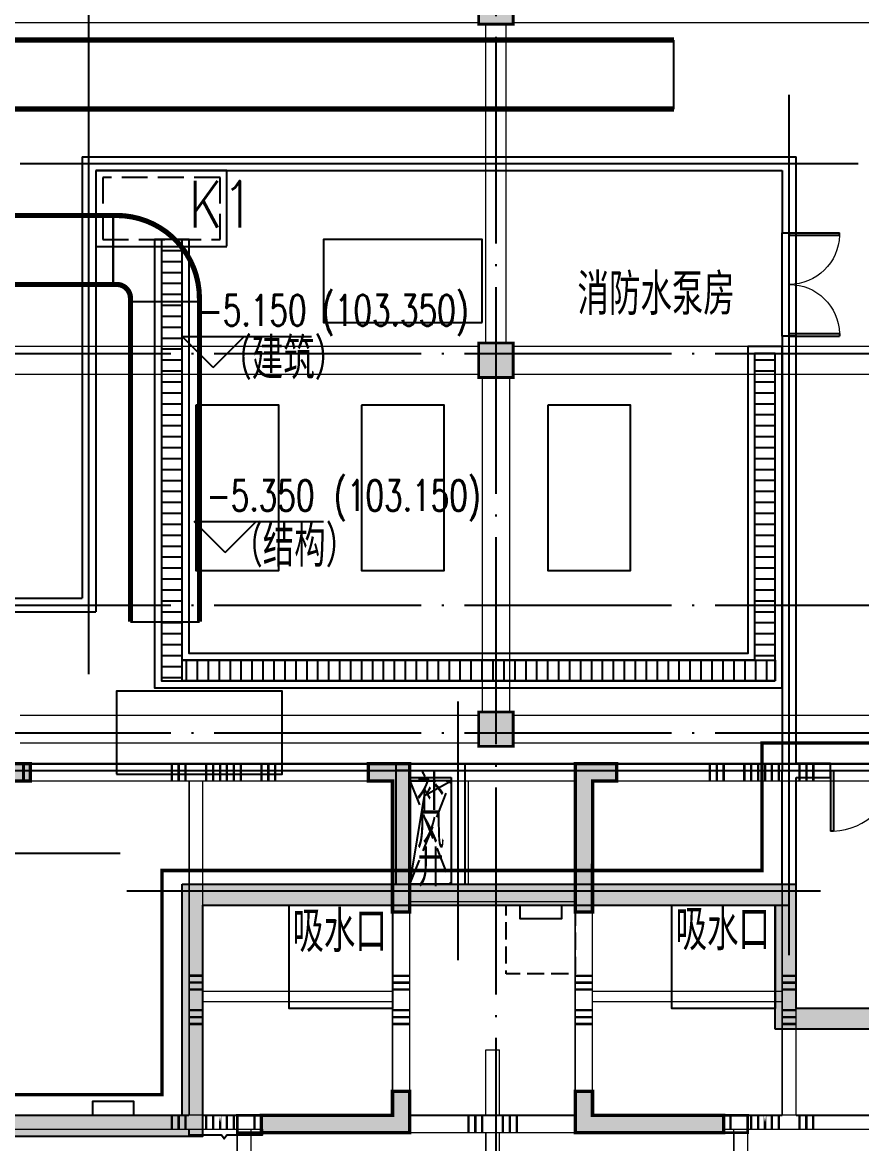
# Model space of a CAD drawing. Extents: x 290727 to 13733020, y 1731457 to 3643100.
# Drawn here: x 601347 to 613512, y 2146870 to 2163130 of the extents above; entities that cross this region are included whole.
import ezdxf

# ---------------------------------------------------------------- set-up
doc = ezdxf.new("R2010")
doc.units = 0
doc.header["$LTSCALE"] = 10
for name, pattern in [('DASH', [0.35, 0.25, -0.1]), ('DASHED', [0.75, 0.5, -0.25]), ('DOTE', [2.42, 2, -0.2, 0.02, -0.2])]:
    doc.linetypes.add(name, pattern=pattern)
doc.layers.get('0').update_dxf_attribs({"linetype": 'CONTINUOUS'})
for name, color, linetype in [('AXIS', 3, 'CONTINUOUS'), ('BEAM_CON', 4, 'CONTINUOUS'), ('BEAM_CONT', 4, 'CONTINUOUS'), ('BEAM_DASH', 144, 'DASHED'), ('BEAM_SE', 144, 'DASHED'), ('COLU', 2, 'CONTINUOUS'), ('COLUMN', 9, 'CONTINUOUS'), ('DIM_ELEV', 3, 'CONTINUOUS'), ('DOTE', 8, 'DOTE'), ('DUCT-排烟管', 2, 'CONTINUOUS'), ('DUCT-排烟管端线', 4, 'CONTINUOUS'), ('pl', 7, 'CONTINUOUS'), ('PUB_HATCH', 8, 'CONTINUOUS'), ('PUB_TEXT', 7, 'CONTINUOUS'), ('TWT_水泵', 7, 'CONTINUOUS'), ('WALL', 255, 'CONTINUOUS'), ('WINDOW', 4, 'CONTINUOUS'), ('作业图', 4, 'CONTINUOUS'), ('文字', 4, 'CONTINUOUS'), ('水箱', 7, 'CONTINUOUS'), ('洞口边线', 7, 'CONTINUOUS'), ('看线', 163, 'CONTINUOUS'), ('防火分区示意线', 4, 'CONTINUOUS'), ('防火分区线', 7, 'CONTINUOUS'), ('集水坑', 181, 'DASH'), ('风井', 211, 'CONTINUOUS')]:
    doc.layers.add(name, color=color, linetype=linetype)
for name, color, linetype, lineweight in [('S_ConcWall', 8, 'CONTINUOUS', 35), ('S_SubBeamHoop', 1, 'CONTINUOUS', 40), ('TEXT', 7, 'CONTINUOUS', 13)]:
    doc.layers.add(name, color=color, linetype=linetype, lineweight=lineweight)
doc.layers.get('0').off()
doc.styles.add('_HZTXT', font='simplex.shx', dxfattribs={"width": 0.8, "bigfont": 'HZTXT.shx'})
doc.styles.add('_TCH_DIM', font='SIMPLEX', dxfattribs={"bigfont": 'GBCBIG'})
doc.styles.add('HNSJY', font='HNSJY-07', dxfattribs={"width": 0.8, "bigfont": 'HNSJY-HZ'})
pattern_1 = [(180.002708, (0, 0), (0.007502, -158.75), [])]

# ---------------------------------------------------------------- blocks, each defined once
blk = doc.blocks.new('A$C55C93FC2')
at = {"layer": 'DOTE', "linetype": 'DOTE', "ltscale": 150}
for p, q in [((123284.1, 127235.5), (123284.1, 12200)), ((10299.5, 31892.4), (252290.8, 31892.4)), ((10299.5, 28242.4), (252290.8, 28242.4)), ((10299.5, 26392.4), (252290.8, 26392.4))]:
    blk.add_line(p, q, dxfattribs=at)
blk = doc.blocks.new('A$C1EDA5D86')
at = {"layer": 'DOTE'}
blk.add_line((5961, 19100), (71664, 19100), dxfattribs=at)
blk = doc.blocks.new('A$C36882DA5')
at = {"layer": 'TWT_水泵', "color": 8, "ltscale": 5}
blk.add_lwpolyline([(-4350, -2200), (-4350, -1000), (-6650, -1000), (-6650, -2200), (-4350, -2200)], dxfattribs=at)
at = {"layer": '文字', "color": 8, "linetype": 'Continuous', "flags": 128}
for points in [[(-8500, -3400), (-8500, -5800), (-7300, -5800), (-7300, -3400)], [(-6100, -3400), (-6100, -5800), (-4900, -5800), (-4900, -3400)], [(-3400, -3400), (-3400, -5800), (-2200, -5800), (-2200, -3400)], [(-9650, -8750), (-7250, -8750), (-7250, -7550), (-9650, -7550)]]:
    blk.add_lwpolyline(points, close=True, dxfattribs=at)
at = {"layer": '文字', "linetype": 'Continuous', "flags": 128}
for points in [[(-5650, -10650), (-5650, -12150), (-7150, -12150), (-7150, -10650)], [(-100, -10650), (-100, -12150), (-1600, -12150), (-1600, -10650)]]:
    blk.add_lwpolyline(points, close=True, dxfattribs=at)
at = {"layer": '水箱', "color": 4, "linetype": 'DASH', "ltscale": 100, "flags": 128}
blk.add_lwpolyline([(-4000, -10650), (-3000, -10650), (-3000, -11650), (-4000, -11650)], close=True, dxfattribs=at)
blk = doc.blocks.new('A$C0FD13E37')
h = blk.add_hatch(color=0)
h.dxf.hatch_style = 1
h.paths.add_polyline_path([(13575, 4200), (13825, 4200), (13825, 2150), (13575, 2150)])
h.paths.add_polyline_path([(7575, 4200), (7825, 4200), (7825, 2150), (7575, 2150)])
h.paths.add_polyline_path([(3600, 0), (3600, 2150), (3850, 2150), (3850, 250), (4500, 250), (4500, 0)])
h.paths.add_polyline_path([(8800, 12950), (8800, 13200), (9400, 13200), (9400, 9400), (9200, 9400), (9200, 12950)])
h.paths.add_polyline_path([(12200, 12950), (12200, 9400), (12000, 9400), (12000, 13200), (12600, 13200), (12600, 12950)])
h.paths.add_polyline_path([(7200, 5500), (7200, 7250), (7400, 7250), (7400, 5700), (7800, 5700), (7800, 5500)])
h.paths.add_polyline_path([(14000, 5700), (14000, 7250), (14200, 7250), (14200, 5500), (13600, 5500), (13600, 5700)])
h.paths.add_polyline_path([(0, 0), (0, 2150), (250, 2150), (250, 250), (400, 250), (400, 0)])
h.paths.add_polyline_path([(250, 5450), (250, 3550), (0, 3550), (0, 5700), (400, 5700), (400, 5450)])
h.paths.add_polyline_path([(10100, 250), (10575, 250), (10575, 2150), (10825, 2150), (10825, 250), (11300, 250), (11300, 0), (10575, 0), (10100, 0)])
h.paths.add_polyline_path([(17550, 250), (17550, 2150), (17800, 2150), (17800, 0), (16900, 0), (16900, 250)])
h.paths.add_polyline_path([(19850, 5700), (19850, 6050), (20100, 6050), (20100, 5450), (17950, 5450), (17950, 5700)])
h.paths.add_polyline_path([(7450, 12950), (7450, 10550), (6800, 10550), (6800, 10800), (7200, 10800), (7200, 13200), (7500, 13200), (7500, 12950)])
h.paths.add_polyline_path([(14200, 13200), (14200, 10800), (14600, 10800), (14600, 10550), (13950, 10550), (13950, 12950), (13900, 12950), (13900, 13200)])
h.paths.add_polyline_path([(19850, 10550), (19500, 10550), (19500, 10800), (20100, 10800), (20100, 8650), (19850, 8650)])
h.paths.add_polyline_path([(1300, 5450), (1300, 6100), (1550, 6100), (1550, 5700), (3450, 5700), (3450, 5450)])
h.paths.add_polyline_path([(1550, 10550), (1550, 8650), (1300, 8650), (1300, 10800), (1900, 10800), (1900, 10550)])
h.paths.add_polyline_path([(28775, 4200), (29025, 4200), (29025, 2150), (28775, 2150)])
h.paths.add_polyline_path([(34775, 4199), (35025, 4199), (35025, 2149), (34775, 2149)])
h.paths.add_polyline_path([(38750, 250), (38750, 2149), (39000, 2149), (39000, 0), (38100, 0), (38100, 250)])
h.paths.add_polyline_path([(33400, 12949), (33800, 12949), (33800, 13199), (33200, 13199), (33200, 9399), (33400, 9399)])
h.paths.add_polyline_path([(30600, 13200), (30600, 9400), (30400, 9400), (30400, 12950), (30000, 12950), (30000, 13200)])
h.paths.add_polyline_path([(35200, 5700), (35200, 7249), (35400, 7249), (35400, 5500), (34800, 5500), (34800, 5700)])
h.paths.add_polyline_path([(28400, 5500), (28400, 7250), (28600, 7250), (28600, 5700), (29000, 5700), (29000, 5500)])
h.paths.add_polyline_path([(31300, 250), (31774, 250), (31775, 2150), (32025, 2150), (32024, 250), (32500, 250), (32500, 0), (32024, 0), (31300, 0)])
h.paths.add_polyline_path([(24800, 0), (24800, 2150), (25050, 2150), (25050, 250), (25700, 250), (25700, 0)])
h.paths.add_polyline_path([(22500, 5450), (22500, 6050), (22750, 6050), (22750, 5700), (24650, 5700), (24650, 5450)])
h.paths.add_polyline_path([(22500, 10800), (23100, 10800), (23100, 10550), (22750, 10550), (22750, 8650), (22500, 8650)])
h.paths.add_polyline_path([(28650, 12950), (28650, 10550), (28000, 10550), (28000, 10800), (28400, 10800), (28400, 13200), (28700, 13200), (28700, 12950)])
h.paths.add_polyline_path([(35400, 13199), (35400, 10799), (35800, 10799), (35800, 10549), (35150, 10549), (35150, 12949), (35100, 12949), (35100, 13199)])
h.paths.add_polyline_path([(41050, 5700), (41050, 6099), (41300, 6099), (41300, 5450), (39150, 5450), (39150, 5700)])
h.paths.add_polyline_path([(41300, 10799), (41300, 8649), (41050, 8649), (41050, 10549), (40700, 10549), (40700, 10799)])
h.paths.add_polyline_path([(42350, 5450), (42200, 5450), (42200, 5700), (42600, 5700), (42600, 3549), (42350, 3549)])
h.paths.add_polyline_path([(42600, 0), (42200, 0), (42200, 250), (42350, 250), (42350, 2149), (42600, 2149)])
h.paths.add_polyline_path([(21600, 0), (21175, 0), (21000, 0), (21000, 250), (21175, 250), (21175, 2150), (21425, 2150), (21425, 250), (21600, 250)])
h.paths.add_polyline_path([(30600, 8100), (30400, 8100), (30400, 7900), (30600, 7900), (30600, 7500), (30800, 7500), (30800, 7900), (33000, 7899), (33000, 7500), (33200, 7500), (33200, 7900), (33200, 7900), (33200, 8099)])
h.paths.add_polyline_path([(56275, 4200), (56525, 4200), (56525, 2150), (56275, 2150)])
h.paths.add_polyline_path([(50275, 4200), (50525, 4200), (50525, 2150), (50275, 2150)])
h.paths.add_polyline_path([(46300, 0), (46300, 2150), (46550, 2150), (46550, 250), (47200, 250), (47200, 0)])
h.paths.add_polyline_path([(51500, 12950), (51500, 13200), (52100, 13200), (52100, 9400), (51900, 9400), (51900, 12950)])
h.paths.add_polyline_path([(54900, 12950), (54900, 9400), (54700, 9400), (54700, 13200), (55300, 13200), (55300, 12950)])
h.paths.add_polyline_path([(49900, 5500), (49900, 7250), (50100, 7250), (50100, 5700), (50500, 5700), (50500, 5500)])
h.paths.add_polyline_path([(56700, 5700), (56700, 7250), (56900, 7250), (56900, 5500), (56300, 5500), (56300, 5700)])
h.paths.add_polyline_path([(42700, 0), (42700, 2150), (42950, 2150), (42950, 250), (43100, 250), (43100, 0)])
h.paths.add_polyline_path([(42950, 5450), (42950, 3550), (42700, 3550), (42700, 5700), (43100, 5700), (43100, 5450)])
h.paths.add_polyline_path([(52800, 250), (53275, 250), (53275, 2150), (53525, 2150), (53525, 250), (54000, 250), (54000, 0), (53275, 0), (52800, 0)])
h.paths.add_polyline_path([(60250, 250), (60250, 2150), (60500, 2150), (60500, 0), (59600, 0), (59600, 250)])
h.paths.add_polyline_path([(62550, 5700), (62550, 6050), (62800, 6050), (62800, 5450), (60300, 5450), (60300, 5700)])
h.paths.add_polyline_path([(50150, 12950), (50150, 10550), (49500, 10550), (49500, 10800), (49900, 10800), (49900, 13200), (50200, 13200), (50200, 12950)])
h.paths.add_polyline_path([(56900, 13200), (56900, 10800), (57300, 10800), (57300, 10550), (56650, 10550), (56650, 12950), (56600, 12950), (56600, 13200)])
h.paths.add_polyline_path([(62550, 10550), (62200, 10550), (62200, 10800), (62800, 10800), (62800, 8650), (62550, 8650)])
h.paths.add_polyline_path([(44000, 5450), (44000, 6100), (44250, 6100), (44250, 5700), (46500, 5700), (46500, 5450)])
h.paths.add_polyline_path([(44250, 10550), (44250, 8650), (44000, 8650), (44000, 10800), (44600, 10800), (44600, 10550)])
h.paths.add_polyline_path([(63850, 0), (63675, 0), (63675, 250), (63850, 250), (63850, 2150), (64100, 2150), (64100, 250), (64100, 0)])
h.paths.add_polyline_path([(63850, 3549), (63850, 5450), (63700, 5450), (63700, 5700), (64100, 5700), (64100, 3549)])
h.paths.add_polyline_path([(52100, 8100), (51900, 8100), (51900, 7900), (52100, 7900), (52100, 7500), (52300, 7500), (52300, 7900), (54500, 7900), (54500, 7500), (54700, 7500), (54700, 7900), (54900, 7900), (54900, 8100)])
h.paths.add_polyline_path([(9600, 7900), (11800, 7900)], flags=17)
edge = h.paths.add_edge_path()
edge.add_line((11800, 7500), (11800, 7900))
edge.add_line((11800, 7500), (11800, 7900))
edge = h.paths.add_edge_path()
edge.add_line((12000, 8100), (9400, 8100))
edge.add_line((9400, 8100), (9200, 8100))
edge.add_line((9200, 8100), (9200, 7900))
edge.add_line((9200, 7900), (9400, 7900))
at = {"layer": 'S_ConcWall', "color": 0, "lineweight": 35, "ltscale": 1}
for points in [[(14200, 13200), (14200, 10800), (14600, 10800), (14600, 10550), (13950, 10550), (13950, 12950), (13900, 12950), (13900, 13200)], [(19850, 10550), (19500, 10550), (19500, 10800), (20100, 10800), (20100, 8650), (19850, 8650)], [(22500, 10800), (23100, 10800), (23100, 10550), (22750, 10550), (22750, 8650), (22500, 8650)], [(19850, 5700), (19850, 6050), (20100, 6050), (20100, 5450), (17950, 5450), (17950, 5700)], [(22500, 5450), (22500, 6050), (22750, 6050), (22750, 5700), (24650, 5700), (24650, 5450)]]:
    blk.add_lwpolyline(points, close=True, dxfattribs=at)
blk = doc.blocks.new('A$C26CF02E8')
at = {"layer": '风井', "linetype": 'DASH', "ltscale": 150}
for p, q in [((116415, 26565), (117015, 25065)), ((116415, 25065), (117015, 26565))]:
    blk.add_line(p, q, dxfattribs=at)
blk.add_lwpolyline([(117015, 25065), (116415, 25065), (116415, 26565), (117015, 26565)], close=True, dxfattribs=at)
blk = doc.blocks.new('_FZH')
blk.add_lwpolyline([(-0.5, -0.5), (0.5, -0.5), (0.5, 0.5), (-0.5, 0.5)], close=True)
at = {"layer": 'PUB_HATCH'}
blk.add_solid([(-0.5, -0.5), (0.5, -0.5), (-0.5, 0.5), (0.5, 0.5)], dxfattribs=at)
blk = doc.blocks.new('$DorLib2D$00000002')
for p, q in [((-0.5, 0), (-0.5, 0.4875)), ((-0.475, 0.4875), (-0.5, 0.4875)), ((-0.475, 0), (-0.475, 0.4875)), ((0.475, 0), (0.475, 0.4875)), ((0.475, 0.4875), (0.5, 0.4875)), ((0.5, 0), (0.5, 0.4875)), ((-0.5, 0), (-0.475, 0)), ((0.5, 0), (0.475, 0))]:
    blk.add_line(p, q)
at = {"lineweight": 13}
for centre, start, end in [((-0.4875, 0), 0, 88.53072), ((0.4875, 0), 91.46928, 180)]:
    blk.add_arc(centre, 0.4875, start, end, dxfattribs=at)
blk = doc.blocks.new('车库建筑作业图')
at = {"layer": 'PUB_HATCH', "linetype": 'Continuous'}
for points in [[(603662, 2150630), (603962, 2150330), (606862, 2150330), (606862, 2150630)], [(603662, 2147280), (603962, 2146980), (603962, 2150330), (603662, 2150630)], [(603662, 2150630), (603962, 2150330), (606862, 2150330), (606862, 2150630)], [(603662, 2147280), (603962, 2146980), (603962, 2150330), (603662, 2150630)], [(606862, 2150630), (606862, 2150330), (612262, 2150330), (612562, 2150630)], [(606862, 2150630), (606862, 2150330), (607662, 2150330), (607662, 2150630)], [(607662, 2150630), (607662, 2150330), (612262, 2150330), (612562, 2150630)], [(612262, 2148530), (612562, 2148830), (612562, 2150630), (612262, 2150330)], [(612262, 2148530), (612562, 2148830), (612562, 2150630), (612262, 2150330)], [(615163, 2148530), (615463, 2148830), (612562, 2148830), (612262, 2148530)], [(615163, 2148530), (615463, 2148830), (612562, 2148830), (612262, 2148530)], [(598762, 2147280), (598762, 2146980), (603962, 2146980), (603662, 2147280)], [(600962, 2147280), (600962, 2146980), (603962, 2146980), (603662, 2147280)]]:
    blk.add_hatch(color=256, dxfattribs=at).paths.add_polyline_path(points)
at = {"layer": '看线'}
h = blk.add_hatch(dxfattribs=at)
h.set_pattern_fill('ANSI31', color=256, scale=100, angle=495.0027, style=0)
h.set_pattern_definition(pattern_1)
h.paths.add_polyline_path([(603362, 2153580), (603662, 2153580), (603662, 2159980), (603362, 2159980)])
h = blk.add_hatch(dxfattribs=at)
h.set_pattern_fill('ANSI31', color=256, scale=100, angle=495.0027, style=0)
h.set_pattern_definition(pattern_1)
h.paths.add_polyline_path([(611962, 2153880), (612262, 2153880), (612262, 2158330), (611962, 2158330)])
h = blk.add_hatch(dxfattribs=at)
h.set_pattern_fill('ANSI31', color=256, scale=100, angle=45, style=0)
h.set_pattern_definition([(90, (0, 0), (-158.75, 1e-14), [])])
h.paths.add_polyline_path([(612262, 2153580), (603662, 2153580), (603662, 2153880), (612262, 2153880)])
for points in [[(612362, 2153480), (612362, 2158430), (611862, 2158430), (611862, 2153980), (603762, 2153980), (603762, 2159980), (603262, 2159980), (603262, 2153480)], [(612262, 2153580), (612262, 2158330), (611962, 2158330), (611962, 2153880), (603662, 2153880), (603662, 2159980), (603362, 2159980), (603362, 2153580)], [(612262, 2153580), (603662, 2153580), (603662, 2153880), (612262, 2153880)]]:
    blk.add_lwpolyline(points, close=True)
at = {"layer": 'DIM_ELEV'}
for p, q in [((604111, 2158125), (603661, 2158575)), ((603661, 2158575), (605536, 2158575)), ((604111, 2158125), (604561, 2158575)), ((604286, 2155440), (603836, 2155890)), ((603836, 2155890), (605711, 2155890)), ((604286, 2155440), (604736, 2155890))]:
    blk.add_line(p, q, dxfattribs=at)
at = {"layer": 'DOTE', "linetype": 'Continuous', "ltscale": 150}
for p, q in [((602312, 2153680), (602312, 2163715)), ((612462, 2149601), (612462, 2162080)), ((613462, 2161080), (601312, 2161080)), ((607662, 2149530), (607662, 2153280)), ((598545, 2151080), (602766, 2151080)), ((612918, 2150530), (602862, 2150530))]:
    blk.add_line(p, q, dxfattribs=at)
at = {"layer": 'PUB_TEXT'}
for p, q in [((606962, 2150630), (606962, 2152130)), ((607562, 2152130), (607562, 2150630)), ((607562, 2150630), (606962, 2150630)), ((607167, 2150630), (608376, 2150630))]:
    blk.add_line(p, q, dxfattribs=at)
at = {"layer": 'WALL', "linetype": 'Continuous'}
for p, q in [((602212, 2161180), (602212, 2154780)), ((602212, 2161180), (612562, 2161180)), ((612562, 2160080), (612562, 2161180)), ((602412, 2160980), (602412, 2154580)), ((602412, 2160980), (612362, 2160980)), ((612362, 2160980), (612362, 2160080)), ((612362, 2160080), (612562, 2160080)), ((612562, 2158580), (612362, 2158580)), ((612362, 2158580), (612362, 2152280)), ((612562, 2152380), (612562, 2158580)), ((601063, 2154780), (602212, 2154780)), ((601063, 2154580), (602412, 2154580)), ((606762, 2152380), (607762, 2152380)), ((606762, 2152380), (606762, 2150630)), ((606762, 2152280), (606762, 2150630)), ((606962, 2152280), (606762, 2152280)), ((606962, 2152280), (606962, 2150630)), ((607762, 2152380), (607762, 2150630)), ((612362, 2150630), (612362, 2152280)), ((606962, 2152180), (607562, 2152180)), ((606962, 2152180), (606962, 2150630)), ((607562, 2152180), (607562, 2150630)), ((612562, 2150630), (612562, 2152180)), ((603662, 2150630), (606862, 2150630)), ((603662, 2147280), (603662, 2150630)), ((603662, 2150630), (606862, 2150630)), ((603662, 2147280), (603662, 2150630)), ((606862, 2150630), (612562, 2150630)), ((606862, 2150630), (607662, 2150630)), ((607662, 2150630), (612562, 2150630)), ((612562, 2148830), (612562, 2150630)), ((612562, 2148830), (612562, 2150630)), ((603962, 2150330), (606862, 2150330)), ((603962, 2146980), (603962, 2150330)), ((603962, 2150330), (606862, 2150330)), ((603962, 2146980), (603962, 2150330)), ((606862, 2150330), (612262, 2150330)), ((606862, 2150330), (607662, 2150330)), ((607662, 2150330), (612262, 2150330)), ((612262, 2148530), (612262, 2150330)), ((612262, 2148530), (612262, 2150330)), ((615463, 2148830), (612562, 2148830)), ((615463, 2148830), (612562, 2148830)), ((615163, 2148530), (612262, 2148530)), ((615163, 2148530), (612262, 2148530)), ((598762, 2147280), (603662, 2147280)), ((600962, 2147280), (603662, 2147280)), ((598762, 2146980), (603962, 2146980)), ((600962, 2146980), (603962, 2146980))]:
    blk.add_line(p, q, dxfattribs=at)
at = {"layer": 'WALL'}
for p, q in [((613062, 2152380), (612562, 2152380)), ((613062, 2152180), (613062, 2152380)), ((612562, 2152180), (613062, 2152180))]:
    blk.add_line(p, q, dxfattribs=at)
at = {"layer": 'WINDOW', "linetype": 'Continuous'}
for p, q in [((612362, 2158580), (612362, 2160080)), ((612562, 2158580), (612562, 2160080))]:
    blk.add_line(p, q, dxfattribs=at)
at = {"layer": 'WINDOW'}
for points in [[(609163, 2150330), (609163, 2150130), (608563, 2150130), (608563, 2150330)], [(602962, 2147280), (602962, 2147480), (602362, 2147480), (602362, 2147280)]]:
    blk.add_lwpolyline(points, dxfattribs=at)
at = {"layer": '文字', "linetype": 'Continuous'}
blk.add_line((607167, 2150630), (608376, 2150630), dxfattribs=at)
at = {"layer": '防火分区示意线', "color": 2, "linetype": 'DASH', "ltscale": 300, "const_width": 50}
blk.add_lwpolyline([(531569, 2170730), (531569, 2158480), (540533, 2158480), (540969, 2158480), (591469, 2158480), (591469, 2147580), (596169, 2147580), (596169, 2147580), (603369, 2147580), (603369, 2150830), (612069, 2150830), (612069, 2152680), (616969, 2152680)], dxfattribs=at)
at = {"layer": '防火分区线', "linetype": 'Continuous', "flags": 128}
blk.add_lwpolyline([(507512, 2196380), (507512, 2179980), (539012, 2179980), (539012, 2174980), (531062, 2174980), (531062, 2170330), (531162, 2170330), (531162, 2158080), (540526, 2158080), (540962, 2158080), (591062, 2158080), (591062, 2146980), (596462, 2146980), (597069, 2146980), (603962, 2146980), (603962, 2150330), (612462, 2150330), (612462, 2152280), (617362, 2152280)], dxfattribs=at)
at = {"layer": '集水坑', "color": 4}
blk.add_lwpolyline([(602412, 2160980), (602412, 2159880), (604312, 2159880), (604312, 2160980)], close=True, dxfattribs=at)
at = {"layer": '集水坑', "color": 4, "linetype": 'DASH', "ltscale": 150}
blk.add_lwpolyline([(602512, 2160880), (602512, 2159980), (604212, 2159980), (604212, 2160880)], close=True, dxfattribs=at)
at = {"color": 8}
blk.add_blockref('A$C0FD13E37', (586862, 2141580), dxfattribs=at)
at = {"layer": 'COLUMN', "linetype": 'Continuous', "yscale": 500, "zscale": 500, "rotation": 270}
for p, xscale in [((608212, 2163380), 550), ((608212, 2158230), 500), ((608213, 2152880), 500)]:
    blk.add_blockref('_FZH', p, dxfattribs=dict(at, xscale=xscale))
at = {"layer": 'WINDOW', "linetype": 'Continuous'}
for p, xscale, yscale, zscale, rotation in [((612462, 2159330), -1500, 1500, 1500, 270), ((613962, 2152280), 1800, 1800, -1800, 180)]:
    blk.add_blockref('$DorLib2D$00000002', p, dxfattribs=dict(at, xscale=xscale, yscale=yscale, zscale=zscale, rotation=rotation))
at = {"layer": '文字', "linetype": 'Continuous'}
for name, p in [('A$C26CF02E8', (490548, 2125565)), ('A$C55C93FC2', (484928, 2126437)), ('A$C36882DA5', (612362, 2160980)), ('A$C1EDA5D86', (580262, 2133180))]:
    blk.add_blockref(name, p, dxfattribs=at)
at = {"layer": 'PUB_TEXT', "style": '_TCH_DIM', "width": 0.705882}
for s, p in [('(103.350)', (605686, 2158732)), ('-5.150', (603901, 2158732)), ('(103.150)', (605861, 2156047)), ('-5.350', (604016, 2156047))]:
    blk.add_text(s, height=446.2, dxfattribs=at).set_placement(p)
at = {"layer": 'TEXT', "style": '_HZTXT', "width": 0.8}
blk.add_text('K1', height=675, dxfattribs=at).set_placement((603758, 2160157))
at = {"layer": '文字', "linetype": 'Continuous', "style": 'HNSJY', "width": 0.8}
for s, height, p in [('消防水泵房', 600, (609394, 2158888)), ('（建筑）', 600, (604216, 2157954)), ('（结构）', 600, (604376, 2155236)), ('补', 525, (607065, 2151704)), ('风', 525, (607065, 2151153)), ('井', 525, (607065, 2150602)), ('吸水口', 600, (610816, 2149673)), ('吸水口', 600, (605261, 2149647))]:
    blk.add_text(s, height=height, dxfattribs=at).set_placement(p)
blk = doc.blocks.new('12-l')
at = {"layer": 'AXIS', "color": 0}
blk.add_lwpolyline([(772940, -941046), (772940, -941136), (772429, -941136), (772389, -941188), (772351, -941136), (771880, -941136), (771880, -941046)], dxfattribs=at)
at = {"layer": 'BEAM_CON', "color": 0, "lineweight": 18, "ltscale": 1}
for p, q in [((769580, -935748), (771980, -935748)), ((771980, -935748), (772780, -935748)), ((772780, -935748), (774480, -935748)), ((778081, -935748), (779781, -935748)), ((779781, -935748), (780581, -935748)), ((780581, -935748), (782981, -935748)), ((775080, -940498), (775080, -937898)), ((777480, -940498), (777480, -937898)), ((772080, -939197), (774780, -939198)), ((772080, -939197), (774830, -939198)), ((777730, -939198), (780480, -939198)), ((777730, -939198), (780480, -939198)), ((776181, -940848), (776181, -939898)), ((776181, -939898), (776381, -939898)), ((776381, -940848), (776381, -939898)), ((772080, -940848), (772930, -940848)), ((775080, -940848), (777480, -940848)), ((779630, -940848), (780480, -940848))]:
    blk.add_line(p, q, dxfattribs=at)
at = {"layer": 'BEAM_SE', "color": 0, "lineweight": 18, "ltscale": 1}
for p, q in [((769580, -935998), (771980, -935998)), ((771880, -940848), (771880, -935998)), ((771980, -935998), (772780, -935998)), ((772080, -940848), (772080, -935998)), ((772780, -935998), (774480, -935998)), ((778081, -935998), (779781, -935998)), ((779781, -935998), (780581, -935998)), ((780480, -940848), (780481, -935998)), ((780581, -935998), (782981, -935998)), ((780680, -940848), (780681, -935998)), ((774830, -940498), (774830, -937898)), ((777730, -940498), (777730, -937898)), ((772080, -939047), (774830, -939048)), ((777730, -939048), (780480, -939048)), ((769180, -940848), (771880, -940848)), ((780680, -940848), (783380, -940848)), ((769180, -941048), (771980, -941048)), ((771980, -941048), (772930, -941048)), ((772580, -944398), (772580, -941048)), ((772780, -944398), (772780, -941048)), ((775080, -941098), (777480, -941098)), ((776180, -944398), (776181, -941098)), ((776380, -944398), (776381, -941098)), ((779630, -941048), (780580, -941048)), ((779780, -944398), (779780, -941048)), ((779980, -944398), (779980, -941048)), ((780580, -941048), (783380, -941048))]:
    blk.add_line(p, q, dxfattribs=at)
at = {"layer": 'S_ConcWall', "color": 0, "lineweight": 35, "ltscale": 1, "const_width": 50}
for points in [[(768880, -933348), (769180, -933348), (769180, -935748), (769580, -935748), (769580, -935998), (768930, -935998), (768930, -933598), (768880, -933598)], [(774830, -937898), (774830, -935998), (774480, -935998), (774480, -935748), (775080, -935748), (775080, -937898)], [(777480, -937898), (777481, -935748), (778081, -935748), (778081, -935998), (777731, -935998), (777730, -937898)], [(772930, -940848), (774830, -940848), (774830, -940498), (775080, -940498), (775080, -941098), (772930, -941098)], [(779630, -941098), (777480, -941098), (777480, -940498), (777730, -940498), (777730, -940848), (779630, -940848)]]:
    blk.add_lwpolyline(points, close=True, dxfattribs=at)
at = {"layer": 'S_SubBeamHoop', "color": 0, "linetype": 'Continuous', "ltscale": 1, "const_width": 35}
for points in [[(771630, -935748), (771630, -935998)], [(771730, -935748), (771730, -935998)], [(771830, -935748), (771830, -935998)], [(772130, -935748), (772130, -935998)], [(772230, -935748), (772230, -935998)], [(772330, -935748), (772330, -935998)], [(772430, -935748), (772430, -935998)], [(772530, -935748), (772530, -935998)], [(772630, -935748), (772630, -935998)], [(772930, -935748), (772930, -935998)], [(773030, -935748), (773030, -935998)], [(773130, -935748), (773130, -935998)], [(779431, -935748), (779431, -935998)], [(779531, -935748), (779531, -935998)], [(779631, -935748), (779631, -935998)], [(779931, -935748), (779931, -935998)], [(780031, -935748), (780031, -935998)], [(780131, -935748), (780131, -935998)], [(780231, -935748), (780231, -935998)], [(780331, -935748), (780331, -935998)], [(780431, -935748), (780431, -935998)], [(780731, -935748), (780731, -935998)], [(780831, -935748), (780831, -935998)], [(780931, -935748), (780931, -935998)], [(771880, -938822), (772080, -938822)], [(774830, -938823), (775080, -938823)], [(777480, -938823), (777730, -938823)], [(780480, -938823), (780680, -938823)], [(771880, -938922), (772080, -938922)], [(774830, -938923), (775080, -938923)], [(777480, -938923), (777730, -938923)], [(780480, -938923), (780680, -938923)], [(771880, -939022), (772080, -939022)], [(774830, -939023), (775080, -939023)], [(777480, -939023), (777730, -939023)], [(780480, -939023), (780680, -939023)], [(771880, -939322), (772080, -939322)], [(774830, -939323), (775080, -939323)], [(777480, -939323), (777730, -939323)], [(780480, -939323), (780680, -939323)], [(771880, -939422), (772080, -939422)], [(774830, -939423), (775080, -939423)], [(777480, -939423), (777730, -939423)], [(780480, -939423), (780680, -939423)], [(771880, -939522), (772080, -939522)], [(774830, -939523), (775080, -939523)], [(777480, -939523), (777730, -939523)], [(780480, -939523), (780680, -939523)], [(771630, -940848), (771630, -941048)], [(771730, -940848), (771730, -941048)], [(771830, -940848), (771830, -941048)], [(772130, -940848), (772130, -941048)], [(772230, -940848), (772230, -941048)], [(772430, -940848), (772430, -941048)], [(772530, -940848), (772530, -941048)], [(772830, -940848), (772830, -941048)], [(772930, -940848), (772930, -941048)], [(775931, -940848), (775931, -941098)], [(776031, -940848), (776031, -941098)], [(776131, -940848), (776131, -941098)], [(776431, -940848), (776431, -941098)], [(776531, -940848), (776531, -941098)], [(776631, -940848), (776631, -941098)], [(779630, -940848), (779630, -941048)], [(779730, -940848), (779730, -941048)], [(780030, -940848), (780030, -941048)], [(780130, -940848), (780130, -941048)], [(780330, -940848), (780330, -941048)], [(780430, -940848), (780430, -941048)], [(780730, -940848), (780730, -941048)], [(780830, -940848), (780830, -941048)], [(780930, -940848), (780930, -941048)]]:
    blk.add_lwpolyline(points, dxfattribs=at)
for points in [[(772330, -940848), (772330, -941048)], [(780230, -940848), (780230, -941048)]]:
    blk.add_lwpolyline(points, close=True, dxfattribs=at)
blk = doc.blocks.new('A$C7FBF512A')
at = {"layer": 'DUCT-排烟管', "color": 0, "linetype": 'Continuous', "const_width": 75}
for points in [[(105217, -103555), (78220, -103555)], [(78220, -104555), (105217, -104555)], [(97089, -106099), (81239, -106099)], [(97089, -106099), (97139, -106099)], [(81239, -107099), (97089, -107099)], [(97139, -107099), (97089, -107099)], [(97339, -107349), (97339, -107299)], [(97339, -107350), (97339, -111991)], [(98339, -107299), (98339, -107349)], [(98339, -111991), (98339, -107350)]]:
    blk.add_lwpolyline(points, dxfattribs=at)
at = {"layer": 'DUCT-排烟管', "color": 0, "linetype": 'Continuous', "extrusion": (0, 0, -1), "const_width": 75}
for points in [[(-97139, -106099, 0.414214), (-98339, -107299)], [(-97139, -107099, 0.414214), (-97339, -107299)]]:
    blk.add_lwpolyline(points, format="xyb", dxfattribs=at)
at = {"layer": 'DUCT-排烟管端线', "color": 0, "linetype": 'Continuous'}
for p, q in [((105217, -104555), (105217, -103555)), ((97089, -107099), (97089, -106099)), ((97089, -106099), (97089, -107099)), ((98339, -107349), (97339, -107349)), ((98339, -107350), (97339, -107350)), ((97339, -111991), (98339, -111991))]:
    blk.add_line(p, q, dxfattribs=at)
blk = doc.blocks.new('梁图-10.22')
at = {"color": 0}
blk.add_lwpolyline([(-1523874, 185803), (-1480274, 185802), (-1459774, 185800), (-1459774, 191502), (-1461074, 191502), (-1461074, 196601), (-1464974, 196601), (-1464974, 196601), (-1466555, 196601), (-1466974, 196601), (-1466974, 197336), (-1466974, 197336), (-1466974, 199002), (-1473974, 199002), (-1473974, 196602), (-1480874, 196602), (-1488474, 196603), (-1488474, 199002), (-1495473, 199003), (-1495474, 196603), (-1509674, 196603), (-1509674, 199003), (-1516674, 199003), (-1516674, 196603), (-1522574, 196603), (-1522574, 191505), (-1523874, 191505), (-1523874, 185805)], dxfattribs=at)
at = {"layer": 'BEAM_CONT', "color": 0, "lineweight": 18}
for p, q in [((-1503774, 196358), (-1503074, 196358)), ((-1503174, 196358), (-1503174, 194858)), ((-1503074, 194858), (-1503774, 194858))]:
    blk.add_line(p, q, dxfattribs=at)
at = {"layer": 'BEAM_DASH', "color": 0, "lineweight": 18}
for p, q in [((-1510174, 207358), (-1502774, 207358)), ((-1502674, 207333), (-1502674, 202708)), ((-1502374, 202708), (-1502374, 207333)), ((-1502274, 207358), (-1494874, 207358)), ((-1502774, 202658), (-1510124, 202658)), ((-1494924, 202658), (-1502274, 202658)), ((-1510124, 202258), (-1502774, 202258)), ((-1502724, 202208), (-1502724, 197358)), ((-1502324, 197358), (-1502324, 202208)), ((-1502274, 202258), (-1494924, 202258)), ((-1502774, 197308), (-1509424, 197308)), ((-1495724, 197308), (-1502274, 197308)), ((-1509424, 196908), (-1502774, 196908)), ((-1502274, 196908), (-1495724, 196908)), ((-1506874, 196608), (-1509374, 196608)), ((-1504374, 196608), (-1506874, 196608)), ((-1503074, 196608), (-1503774, 196608)), ((-1501374, 196608), (-1503074, 196608)), ((-1498274, 196608), (-1500774, 196608)), ((-1495774, 196608), (-1498274, 196608)), ((-1509374, 196358), (-1506874, 196358)), ((-1506974, 196358), (-1506974, 191508)), ((-1506874, 196358), (-1504374, 196358)), ((-1506774, 191508), (-1506774, 196358)), ((-1503074, 196358), (-1501374, 196358)), ((-1502924, 194858), (-1502924, 196358)), ((-1500774, 196358), (-1498274, 196358)), ((-1498374, 196358), (-1498374, 191508)), ((-1498274, 196358), (-1495774, 196358)), ((-1498174, 191508), (-1498174, 196358)), ((-1501374, 194858), (-1503074, 194858)), ((-1503774, 194608), (-1503074, 194608)), ((-1503074, 194608), (-1501374, 194608)), ((-1504024, 194458), (-1504024, 191858)), ((-1503774, 191858), (-1503774, 194458)), ((-1501374, 194458), (-1501374, 191858)), ((-1501124, 191858), (-1501124, 194458)), ((-1506874, 191508), (-1509674, 191508)), ((-1506174, 191508), (-1506874, 191508)), ((-1502573, 191508), (-1503774, 191508)), ((-1501374, 191508), (-1502573, 191508)), ((-1498274, 191508), (-1498974, 191508)), ((-1495474, 191508), (-1498274, 191508)), ((-1509674, 191308), (-1506874, 191308)), ((-1506874, 191308), (-1506274, 191308)), ((-1506274, 191258), (-1506274, 187908)), ((-1506074, 187908), (-1506074, 191258)), ((-1503774, 191258), (-1502673, 191258)), ((-1502673, 191258), (-1502674, 186058)), ((-1502474, 186058), (-1502473, 191258)), ((-1502473, 191258), (-1501375, 191258)), ((-1499074, 191258), (-1499074, 187908)), ((-1498874, 191308), (-1498274, 191308)), ((-1498874, 187908), (-1498874, 191258)), ((-1498274, 191308), (-1495474, 191308))]:
    blk.add_line(p, q, dxfattribs=at)
at = {"layer": 'COLU', "color": 0, "const_width": 40}
for points in [[(-1502274, 207883), (-1502774, 207883), (-1502774, 207333), (-1502274, 207333)], [(-1502274, 202708), (-1502774, 202708), (-1502774, 202208), (-1502274, 202208)], [(-1502274, 197358), (-1502774, 197358), (-1502774, 196858), (-1502274, 196858)]]:
    blk.add_lwpolyline(points, close=True, dxfattribs=at)
at = {"layer": 'WALL', "color": 0, "const_width": 40}
for points in [[(-1460024, 191258), (-1460024, 186058), (-1463374, 186058), (-1463374, 187908), (-1463574, 187908), (-1463574, 186058), (-1470374, 186058), (-1470374, 187958), (-1470574, 187958), (-1470574, 186058), (-1477374, 186058), (-1477374, 187958), (-1477574, 187958), (-1477574, 186058), (-1480924, 186058), (-1480924, 187958), (-1481174, 187958), (-1481174, 186058), (-1481274, 186058), (-1481274, 187957), (-1481524, 187957), (-1481524, 186058), (-1484874, 186058), (-1484874, 187957), (-1485074, 187957), (-1485074, 186058), (-1491875, 186058), (-1491874, 187958), (-1492074, 187958), (-1492075, 186058), (-1498874, 186058), (-1498874, 187908), (-1499074, 187908), (-1499074, 186058), (-1506074, 186058), (-1506074, 187908), (-1506274, 187908), (-1506274, 186058), (-1513074, 186058), (-1513074, 187958), (-1513274, 187958), (-1513274, 186058), (-1520074, 186058), (-1520074, 187958), (-1520274, 187958), (-1520274, 186058), (-1523624, 186058), (-1523624, 191258), (-1520074, 191258), (-1520074, 191508), (-1522324, 191508), (-1522324, 196358), (-1519424, 196358), (-1519424, 202558), (-1525974, 202558)], [(-1509924, 196358), (-1509374, 196358), (-1509374, 196608), (-1509674, 196608), (-1509674, 196858)], [(-1522574, 196608), (-1522574, 191508), (-1523874, 191508), (-1523874, 185808), (-1459774, 185808)]]:
    blk.add_lwpolyline(points, dxfattribs=at)
for points in [[(-1504374, 196358), (-1504024, 196358), (-1504024, 194458), (-1503774, 194458), (-1503774, 196608), (-1504374, 196608)], [(-1501124, 194458), (-1501124, 196358), (-1500774, 196358), (-1500774, 196608), (-1501374, 196608), (-1501374, 194458)], [(-1506274, 191258), (-1503774, 191258), (-1503774, 191858), (-1504024, 191858), (-1504024, 191508), (-1506274, 191508)], [(-1501375, 191258), (-1498874, 191258), (-1498874, 191508), (-1501124, 191508), (-1501124, 191858), (-1501374, 191858)]]:
    blk.add_lwpolyline(points, close=True, dxfattribs=at)
at = {"layer": '洞口边线', "color": 0}
blk.add_lwpolyline([(-1503174, 196358), (-1503774, 196358), (-1503774, 194858), (-1503562, 196146), (-1503174, 196358)], close=True, dxfattribs=at)

msp = doc.modelspace()

# ---------------------------------------------------------------- block references
at = {"layer": 'pl', "color": 8, "linetype": 'ByBlock'}
msp.add_blockref('12-l', (-168118, 3088127, 0), dxfattribs=at)
at = {"layer": '作业图', "color": 8, "linetype": 'ByBlock', "extrusion": (8.37508e-20, 6.90696e-07, 1)}
msp.add_blockref('梁图-10.22', (2110736, 1955772, 0), dxfattribs=at)
at = {"layer": '作业图', "linetype": 'Continuous'}
msp.add_blockref('车库建筑作业图', (0, 0), dxfattribs=at)
at = {"layer": '文字', "color": 8}
msp.add_blockref('A$C7FBF512A', (505574, 2266429), dxfattribs=at)

doc.saveas('drawing.dxf')
